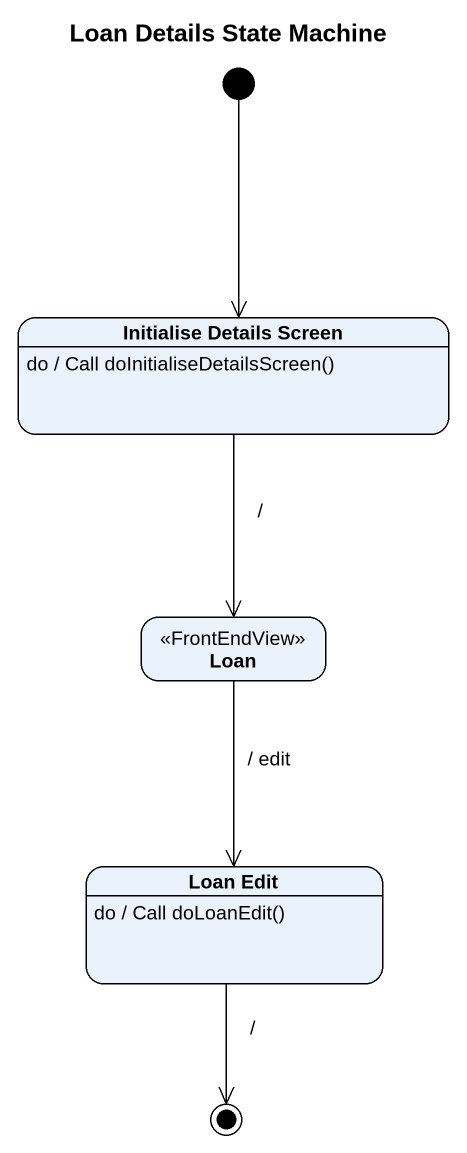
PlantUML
@startuml
title Loan Details State Machine
hide empty description
state "Initialise Details Screen" as Initialise_Details_Screen
Initialise_Details_Screen : do / Call doInitialiseDetailsScreen()
state Loan <<FrontEndView>>
state "Loan Edit" as Loan_Edit
Loan_Edit : do / Call doLoanEdit()
[*] --> Initialise_Details_Screen
Initialise_Details_Screen --> Loan : /
Loan --> Loan_Edit : / edit
Loan_Edit --> [*] : /
@enduml
